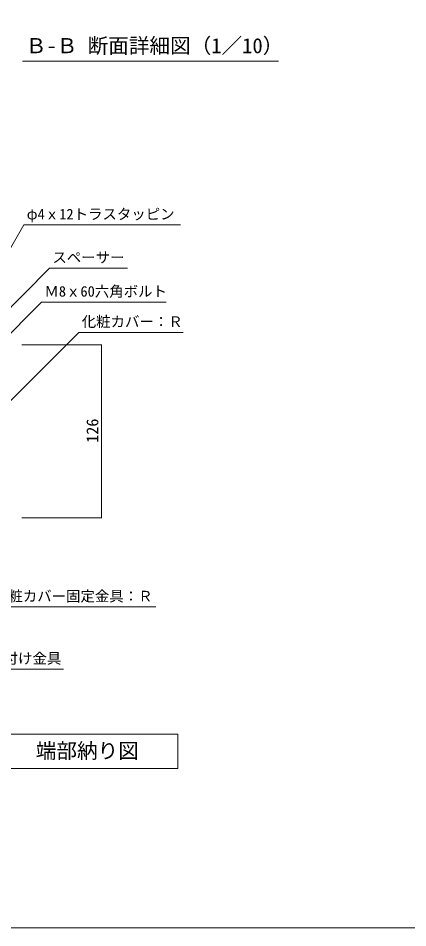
# Model space of a CAD drawing. Units: millimetres, scale not verified. Extents: x -10001 to 9999, y -6925 to 6925.
# Drawn here: x 510 to 3346, y -6925 to -303 of the extents above; entities that cross this region are included whole.
import ezdxf
from ezdxf.enums import TextEntityAlignment as Align

# ---------------------------------------------------------------- set-up
doc = ezdxf.new("R2010")
doc.units = ezdxf.units.MM
doc.header["$LTSCALE"] = 50
for name, color, linetype, lineweight in [('0-0_8図面枠', 5, 'Continuous', 9), ('0-E_3-7', 7, 'Continuous', 9), ('0-F_3-8', 3, 'Continuous', 9), ('1-0_1-8', 4, 'Continuous', 9), ('1-2_2-8', 3, 'Continuous', 9), ('1-A_1-7', 7, 'Continuous', 9)]:
    doc.layers.add(name, color=color, linetype=linetype, lineweight=lineweight)
doc.styles.add('ＭＳ ゴシック', font='')
doc.styles.get('ＭＳ ゴシック').set_extended_font_data('MS Gothic')

msp = doc.modelspace()

# ---------------------------------------------------------------- linework, layer by layer
at = {"layer": '0-0_8図面枠'}
msp.add_lwpolyline([(-10000.58, -6924.86), (9999.42, -6924.86), (9999.42, 6925.14), (-10000.58, 6925.14)], close=True, dxfattribs=at)
at = {"layer": '0-E_3-7', "color": 3}
for p, q in [((1115.69, -2679.91), (536.26, -2679.91)), ((1115.69, -2679.91), (1115.69, -3939.91)), ((1115.69, -3939.91), (536.26, -3939.91))]:
    msp.add_line(p, q, dxfattribs=at)
at = {"layer": '0-E_3-7'}
for points in [[(1111.69, -2679.91), (1115.69, -2675.91), (1115.69, -2679.91)], [(1111.7, -2679.66), (1115.69, -2675.91), (1111.69, -2679.91)], [(1111.97, -2681.39), (1111.69, -2679.91), (1115.69, -2679.91)], [(1111.81, -2680.91), (1111.69, -2679.91), (1111.97, -2681.39)], [(1111.72, -2680.42), (1111.69, -2679.91), (1111.81, -2680.91)], [(1111.76, -2679.16), (1115.69, -2675.91), (1111.7, -2679.66)], [(1111.88, -2678.68), (1115.69, -2675.91), (1111.76, -2679.16)], [(1112.07, -2678.21), (1115.69, -2675.91), (1111.88, -2678.68)], [(1111.97, -2681.39), (1115.69, -2679.91), (1112.18, -2681.84)], [(1112.31, -2677.77), (1115.69, -2675.91), (1112.07, -2678.21)], [(1112.18, -2681.84), (1115.69, -2679.91), (1112.45, -2682.27)], [(1112.61, -2677.36), (1115.69, -2675.91), (1112.31, -2677.77)], [(1112.45, -2682.27), (1115.69, -2679.91), (1112.77, -2682.65)], [(1112.95, -2677), (1115.69, -2675.91), (1112.61, -2677.36)], [(1112.77, -2682.65), (1115.69, -2679.91), (1113.14, -2683)], [(1112.95, -2677), (1115.19, -2675.95), (1115.69, -2675.91)], [(1113.34, -2676.68), (1115.19, -2675.95), (1112.95, -2677)], [(1113.14, -2683), (1115.69, -2679.91), (1113.55, -2683.29)], [(1113.34, -2676.68), (1114.69, -2676.04), (1115.19, -2675.95)], [(1113.76, -2676.41), (1114.69, -2676.04), (1113.34, -2676.68)], [(1113.55, -2683.29), (1115.69, -2679.91), (1113.99, -2683.53)], [(1113.76, -2676.41), (1114.22, -2676.19), (1114.69, -2676.04)], [(1113.99, -2683.53), (1115.69, -2679.91), (1114.45, -2683.72)], [(1114.45, -2683.72), (1115.69, -2679.91), (1114.94, -2683.84)], [(1114.94, -2683.84), (1115.69, -2679.91), (1115.44, -2683.91)], [(1115.44, -2683.91), (1115.69, -2679.91), (1115.69, -2683.91)], [(1115.69, -2675.91), (1119.19, -2677.99), (1115.69, -2679.91)], [(1115.69, -2675.91), (1118.92, -2677.56), (1119.19, -2677.99)], [(1115.69, -2675.91), (1118.6, -2677.18), (1118.92, -2677.56)], [(1115.69, -2675.91), (1118.24, -2676.83), (1118.6, -2677.18)], [(1115.69, -2675.91), (1117.83, -2676.54), (1118.24, -2676.83)], [(1115.69, -2675.91), (1117.39, -2676.29), (1117.83, -2676.54)], [(1115.69, -2675.91), (1116.92, -2676.11), (1117.39, -2676.29)], [(1115.69, -2675.91), (1116.44, -2675.98), (1116.92, -2676.11)], [(1115.69, -2675.91), (1115.94, -2675.92), (1116.44, -2675.98)], [(1115.69, -2679.91), (1119.19, -2677.99), (1119.41, -2678.44)], [(1115.69, -2679.91), (1119.41, -2678.44), (1119.56, -2678.92)], [(1115.69, -2679.91), (1119.56, -2678.92), (1119.66, -2679.41)], [(1115.69, -2679.91), (1119.66, -2679.41), (1119.69, -2679.91)], [(1115.69, -2679.91), (1118.77, -2682.46), (1115.69, -2683.91)], [(1115.69, -2679.91), (1119.07, -2682.06), (1118.77, -2682.46)], [(1115.69, -2679.91), (1119.31, -2681.62), (1119.07, -2682.06)], [(1115.69, -2679.91), (1119.49, -2681.15), (1119.31, -2681.62)], [(1115.69, -2679.91), (1119.62, -2680.66), (1119.49, -2681.15)], [(1115.69, -2679.91), (1119.68, -2680.17), (1119.62, -2680.66)], [(1115.69, -2679.91), (1119.69, -2679.91), (1119.68, -2680.17)], [(1115.69, -2683.91), (1118.77, -2682.46), (1118.43, -2682.83)], [(1115.69, -2683.91), (1118.43, -2682.83), (1116.19, -2683.88)], [(1116.19, -2683.88), (1118.43, -2682.83), (1118.04, -2683.15)], [(1116.19, -2683.88), (1118.04, -2683.15), (1116.68, -2683.79)], [(1116.68, -2683.79), (1118.04, -2683.15), (1117.62, -2683.42)], [(1116.68, -2683.79), (1117.62, -2683.42), (1117.16, -2683.63)], [(1111.69, -3939.91), (1115.69, -3935.91), (1115.69, -3939.91)], [(1111.7, -3939.66), (1115.69, -3935.91), (1111.69, -3939.91)], [(1111.81, -3940.91), (1111.69, -3939.91), (1115.69, -3939.91)], [(1111.72, -3940.42), (1111.69, -3939.91), (1111.81, -3940.91)], [(1111.76, -3939.16), (1115.69, -3935.91), (1111.7, -3939.66)], [(1111.88, -3938.68), (1115.69, -3935.91), (1111.76, -3939.16)], [(1111.81, -3940.91), (1115.69, -3939.91), (1111.97, -3941.39)], [(1112.07, -3938.21), (1115.69, -3935.91), (1111.88, -3938.68)], [(1111.97, -3941.39), (1115.69, -3939.91), (1112.18, -3941.84)], [(1112.31, -3937.77), (1115.69, -3935.91), (1112.07, -3938.21)], [(1112.18, -3941.84), (1115.69, -3939.91), (1112.45, -3942.27)], [(1112.61, -3937.36), (1115.69, -3935.91), (1112.31, -3937.77)], [(1112.45, -3942.27), (1115.69, -3939.91), (1112.77, -3942.65)], [(1112.95, -3937), (1115.69, -3935.91), (1112.61, -3937.36)], [(1112.77, -3942.65), (1115.69, -3939.91), (1113.14, -3943)], [(1113.34, -3936.68), (1115.69, -3935.91), (1112.95, -3937)], [(1113.14, -3943), (1115.69, -3939.91), (1113.55, -3943.29)], [(1113.76, -3936.41), (1115.69, -3935.91), (1113.34, -3936.68)], [(1113.55, -3943.29), (1115.69, -3939.91), (1113.99, -3943.53)], [(1113.76, -3936.41), (1115.19, -3935.95), (1115.69, -3935.91)], [(1114.22, -3936.19), (1115.19, -3935.95), (1113.76, -3936.41)], [(1113.99, -3943.53), (1115.69, -3939.91), (1114.45, -3943.72)], [(1114.22, -3936.19), (1114.69, -3936.04), (1115.19, -3935.95)], [(1114.45, -3943.72), (1115.69, -3939.91), (1114.94, -3943.84)], [(1114.94, -3943.84), (1115.69, -3939.91), (1115.44, -3943.91)], [(1115.44, -3943.91), (1115.69, -3939.91), (1115.69, -3943.91)], [(1115.69, -3935.91), (1119.41, -3938.44), (1115.69, -3939.91)], [(1115.69, -3935.91), (1119.19, -3937.99), (1119.41, -3938.44)], [(1115.69, -3935.91), (1118.92, -3937.56), (1119.19, -3937.99)], [(1115.69, -3935.91), (1118.6, -3937.18), (1118.92, -3937.56)], [(1115.69, -3935.91), (1118.24, -3936.83), (1118.6, -3937.18)], [(1115.69, -3935.91), (1117.83, -3936.54), (1118.24, -3936.83)], [(1115.69, -3935.91), (1117.39, -3936.29), (1117.83, -3936.54)], [(1115.69, -3935.91), (1116.92, -3936.11), (1117.39, -3936.29)], [(1115.69, -3935.91), (1116.44, -3935.98), (1116.92, -3936.11)], [(1115.69, -3935.91), (1115.94, -3935.92), (1116.44, -3935.98)], [(1115.69, -3939.91), (1119.41, -3938.44), (1119.56, -3938.92)], [(1115.69, -3939.91), (1119.56, -3938.92), (1119.66, -3939.41)], [(1115.69, -3939.91), (1119.66, -3939.41), (1119.69, -3939.91)], [(1115.69, -3939.91), (1118.04, -3943.15), (1115.69, -3943.91)], [(1115.69, -3939.91), (1118.43, -3942.83), (1118.04, -3943.15)], [(1115.69, -3939.91), (1118.77, -3942.46), (1118.43, -3942.83)], [(1115.69, -3939.91), (1119.07, -3942.06), (1118.77, -3942.46)], [(1115.69, -3939.91), (1119.31, -3941.62), (1119.07, -3942.06)], [(1115.69, -3939.91), (1119.49, -3941.15), (1119.31, -3941.62)], [(1115.69, -3939.91), (1119.62, -3940.66), (1119.49, -3941.15)], [(1115.69, -3939.91), (1119.68, -3940.17), (1119.62, -3940.66)], [(1115.69, -3939.91), (1119.69, -3939.91), (1119.68, -3940.17)], [(1115.69, -3943.91), (1118.04, -3943.15), (1117.62, -3943.42)], [(1115.69, -3943.91), (1117.62, -3943.42), (1116.19, -3943.88)], [(1116.19, -3943.88), (1117.62, -3943.42), (1117.16, -3943.63)], [(1116.19, -3943.88), (1117.16, -3943.63), (1116.68, -3943.79)]]:
    msp.add_solid(points, dxfattribs=at)
at = {"layer": '0-F_3-8'}
for p, q in [((58.65, -2660.85), (551.5, -1807.21)), ((551.5, -1807.21), (1692.03, -1807.21)), ((-174.09, -3034.91), (738.42, -2122.41)), ((738.42, -2122.41), (1305.27, -2122.41)), ((-85.09, -3134.91), (680.36, -2369.46)), ((680.36, -2369.46), (1586.06, -2369.46)), ((431.15, -3110.88), (952.25, -2589.78)), ((952.25, -2589.78), (1711.02, -2589.78)), ((313.09, -4588.36), (1512.18, -4588.36)), ((278.5, -5041.47), (838.97, -5041.47))]:
    msp.add_line(p, q, dxfattribs=at)
at = {"layer": '0-F_3-8', "color": 7}
for p, q in [((422.03, -5513.98), (1672.03, -5513.98)), ((1672.03, -5513.98), (1672.03, -5763.98)), ((422.03, -5763.98), (1672.03, -5763.98))]:
    msp.add_line(p, q, dxfattribs=at)
at = {"layer": '1-2_2-8', "color": 7}
msp.add_line((540.17, -615.82), (2404.63, -615.82), dxfattribs=at)

# ---------------------------------------------------------------- texts
at = {"layer": '0-F_3-8', "color": 4, "style": 'ＭＳ ゴシック'}
msp.add_text('端部納り図', height=110, dxfattribs=at).set_placement((637.57, -5723.72), align=Align.BOTTOM_LEFT)
at = {"layer": '1-0_1-8', "style": 'ＭＳ ゴシック'}
for s, p in [('φ4ｘ12トラスタッピン', (571.5, -1790.74)), ('スペーサー', (758.42, -2105.93)), ('Ｍ8ｘ60六角ボルト', (700.36, -2352.99)), ('化粧カバー：Ｒ', (972.25, -2573.31)), ('化粧カバー固定金具：Ｒ', (333.09, -4571.88)), ('面付け金具', (298.5, -5024.99))]:
    msp.add_text(s, height=76.98, dxfattribs=at).set_placement(p, align=Align.BOTTOM_LEFT)
at = {"layer": '1-2_2-8', "color": 4, "style": 'ＭＳ ゴシック'}
msp.add_text('Ｂ-Ｂ 断面詳細図（1／10）', height=110, dxfattribs=at).set_placement((565.17, -590.82), align=Align.BOTTOM_LEFT)
at = {"layer": '1-A_1-7', "color": 4, "style": 'ＭＳ ゴシック'}
msp.add_text('126', height=86.51, rotation=90, dxfattribs=at).set_placement((1119.06, -3394.12), align=Align.BOTTOM_LEFT)

doc.saveas('drawing.dxf')
